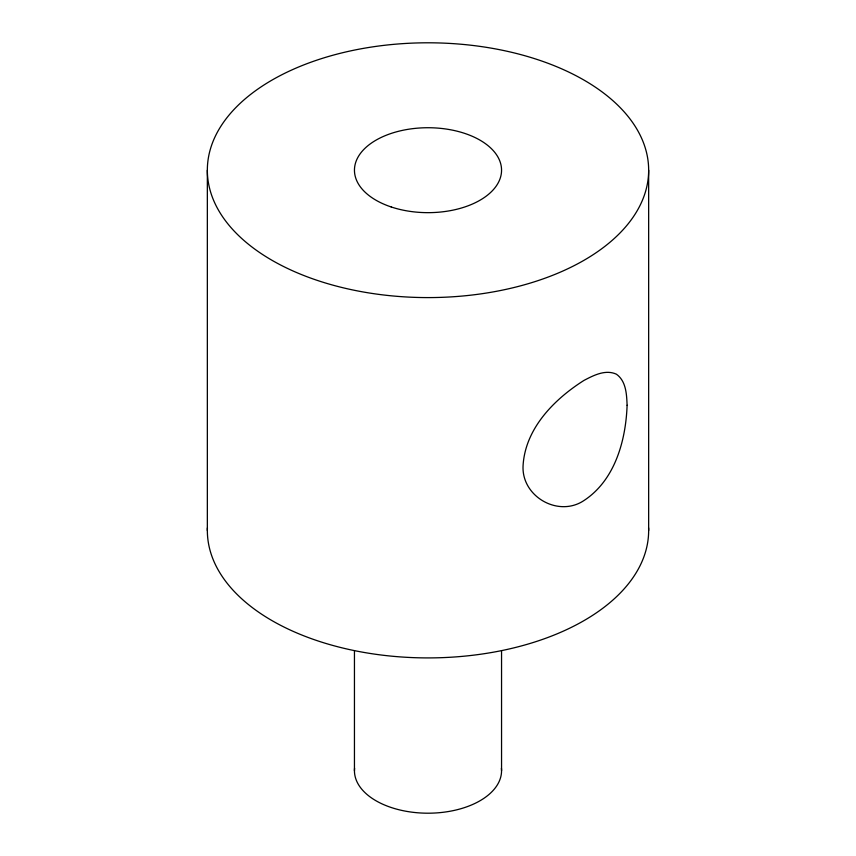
<?xml version="1.0" encoding="UTF-8"?>
<svg xmlns="http://www.w3.org/2000/svg" width="856" height="856" viewBox="0 0 856 856"><rect width="100%" height="100%" fill="white"/><g stroke="black" fill="none" stroke-linecap="round" stroke-linejoin="round"><path stroke-width="1.28" d="M648.655 170.194A220.655 127.394 0 0 1 317.672 280.522A220.655 127.394 0 0 1 317.672 59.867A220.655 127.394 0 0 1 648.655 170.194L648.655 530.517M501.552 650.624L501.552 770.732M354.448 650.624L354.448 770.732M207.345 170.194L207.345 530.517M501.423 768.239A73.552 42.468 0 0 1 428 813.2A73.552 42.468 0 0 1 354.577 768.239M648.602 527.885A220.655 127.394 0 0 1 428 657.911A220.655 127.394 0 0 1 207.398 527.885M627.106 405.263C625.843 440.466 615.025 480.098 584.027 500.493C558.208 517.848 521.047 496.287 523.091 465.311C525.402 428.342 554.281 399.185 584.027 380.385C593.722 375.313 605.492 369.204 616.406 374.2C626.175 381.145 626.645 394.381 627.106 405.263M391.224 206.97A73.552 42.468 0 0 0 501.552 170.194A73.552 42.468 0 0 0 391.224 133.418A73.552 42.468 0 0 0 391.224 206.97"/></g></svg>
